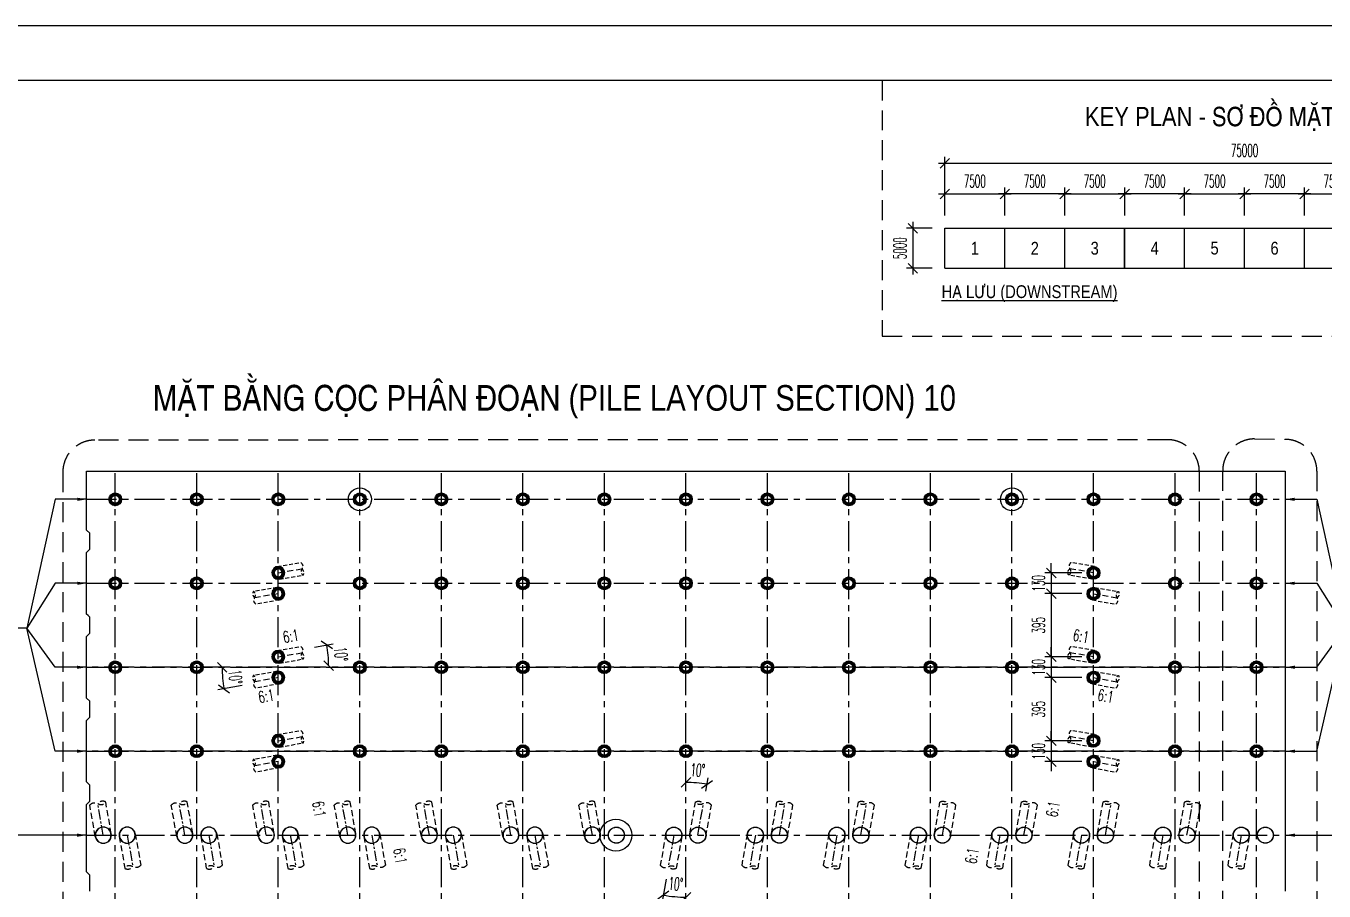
# Model space of a CAD drawing. Extents: x -687 to 941179, y -259 to 135874.
# Drawn here: x 928813 to 936934, y 114637 to 120046 of the extents above; entities that cross this region are included whole.
import ezdxf
from ezdxf.enums import TextEntityAlignment as Align

# ---------------------------------------------------------------- set-up
doc = ezdxf.new("R2010")
doc.units = 0
doc.header["$MEASUREMENT"] = 0
doc.header["$PDMODE"] = 3
doc.linetypes.add('CENTER', pattern=[2, 1.25, -0.25, 0.25, -0.25])
doc.linetypes.add('HIDDEN', pattern=[0.375, 0.25, -0.125])
doc.layers.get('0').update_dxf_attribs({"color": 6, "linetype": 'CONTINUOUS'})
doc.layers.get('DEFPOINTS').update_dxf_attribs({"linetype": 'CONTINUOUS'})
for name, color, linetype in [('Coc', 6, 'CONTINUOUS'), ('Hatch', 8, 'CONTINUOUS'), ('Hidden', 4, 'HIDDEN'), ('Khung', 1, 'CONTINUOUS'), ('Kich thuoc', 2, 'CONTINUOUS'), ('Net vang', 2, 'CONTINUOUS'), ('Text', 4, 'CONTINUOUS'), ('Tim', 8, 'CENTER')]:
    doc.layers.add(name, color=color, linetype=linetype)
doc.styles.add('Hung', font='Vharialn.ttf')
doc.styles.add('Kichthuoc', font='romans.shx', dxfattribs={"width": 0.5})
doc.styles.get("Standard").update_dxf_attribs({"font": 'vnsimpleh.shx', "width": 0.65})
doc.styles.add('Ten', font='Vharialn.ttf')
doc.dimstyles.new('Dim 400', dxfattribs={"dimscale": 400, "dimtxt": 0.2, "dimasz": 0.15, "dimexe": 0.1, "dimexo": 0.2, "dimgap": 0.1, "dimtad": 1, "dimdec": 0, "dimlfac": -1, "dimzin": 0, "dimdsep": 46, "dimtxsty": 'Kichthuoc', "dimblk": 'OBLIQUE', "dimcen": 0.1, "dimdle": 0.1, "dimclrd": 2, "dimclre": 2, "dimclrt": 4, "dimadec": 0, "dimazin": 0, "dimtfac": 1, "dimtdec": 0, "dimtix": 1, "dimtmove": 2, "dimatfit": 3, "dimfxl": 1, "dimtolj": 1, "dimtzin": 0, "dimarcsym": 0})
doc.dimstyles.new('Le 400', dxfattribs={"dimscale": 400, "dimtxt": 0.2, "dimasz": 0.15, "dimexe": 0.1, "dimexo": 0.2, "dimgap": 0.1, "dimtad": 1, "dimdec": 0, "dimzin": 0, "dimdsep": 46, "dimtxsty": 'Kichthuoc', "dimblk": 'ARCHTICK', "dimcen": 0, "dimdle": 0.1, "dimclrd": 4, "dimclre": 4, "dimclrt": 256, "dimadec": 0, "dimazin": 0, "dimtfac": 1, "dimtdec": 0, "dimtix": 1, "dimtmove": 2, "dimatfit": 3, "dimfxl": 1, "dimtolj": 1, "dimtzin": 0, "dimarcsym": 0})

# ---------------------------------------------------------------- blocks, each defined once
blk = doc.blocks.new('Coc ong D800')
at = {"layer": 'Hatch'}
h = blk.add_hatch(dxfattribs=at)
h.set_pattern_fill('ANSI31', color=256, scale=50, style=0)
h.set_pattern_definition([(45, (-821332.725, -122845.077), (-4.419417382, 4.419417382), [])])
h.paths.add_polyline_path([(-40, 0, 1), (40, 0, 1)])
h.paths.add_polyline_path([(25, 0, -1), (-25, 0, -1)], flags=16)
at = {"layer": 'Coc'}
blk.add_circle((0, 0), 40, dxfattribs=at)
at = {"layer": 'Net vang'}
blk.add_circle((0, 0), 25, dxfattribs=at)
blk = doc.blocks.new('_Oblique')
at = {"color": 0, "linetype": 'ByBlock', "lineweight": -2}
blk.add_line((-0.5, -0.5), (0.5, 0.5), dxfattribs=at)
blk = doc.blocks.new('*D563')
at = {"layer": 'DEFPOINTS', "color": 0}
for p in [(934936.7, 118995.3), (934561.7, 118781.1), (934936.7, 118781.1)]:
    blk.add_point(p, dxfattribs=at)
at = {"layer": 'Kich thuoc', "color": 2, "lineweight": -2}
for p, q in [((934521.7, 118995.3), (934976.7, 118995.3)), ((934561.7, 118861.1), (934561.7, 119035.3)), ((934936.7, 118861.1), (934936.7, 119035.3))]:
    blk.add_line(p, q, dxfattribs=at)
at = {"layer": 'Kich thuoc', "color": 2, "lineweight": -2, "xscale": 60, "yscale": 60, "zscale": 60, "rotation": 180}
blk.add_blockref('_Oblique', (934561.7, 118995.3), dxfattribs=at)
at = {"layer": 'Kich thuoc', "color": 2, "lineweight": -2, "xscale": 60, "yscale": 60, "zscale": 60}
blk.add_blockref('_Oblique', (934936.7, 118995.3), dxfattribs=at)
at = {"layer": 'Kich thuoc', "color": 4, "insert": (934749.2, 119075.3), "char_height": 80, "attachment_point": 5, "style": 'Kichthuoc'}
blk.add_mtext('\\A1;7500', dxfattribs=at)
blk = doc.blocks.new('*D564')
at = {"layer": 'DEFPOINTS', "color": 0}
for p in [(938311.7, 119187.4), (934561.7, 118781.1), (938311.7, 118781.1)]:
    blk.add_point(p, dxfattribs=at)
at = {"layer": 'Kich thuoc', "color": 2, "lineweight": -2}
for p, q in [((934561.7, 118861.1), (934561.7, 119227.4)), ((938311.7, 118861.1), (938311.7, 119227.4)), ((934521.7, 119187.4), (938351.7, 119187.4))]:
    blk.add_line(p, q, dxfattribs=at)
at = {"layer": 'Kich thuoc', "color": 2, "lineweight": -2, "xscale": 60, "yscale": 60, "zscale": 60, "rotation": 180}
blk.add_blockref('_Oblique', (934561.7, 119187.4), dxfattribs=at)
at = {"layer": 'Kich thuoc', "color": 2, "lineweight": -2, "xscale": 60, "yscale": 60, "zscale": 60}
blk.add_blockref('_Oblique', (938311.7, 119187.4), dxfattribs=at)
at = {"layer": 'Kich thuoc', "color": 4, "insert": (936436.7, 119267.4), "char_height": 80, "attachment_point": 5, "style": 'Kichthuoc'}
blk.add_mtext('\\A1;75000', dxfattribs=at)
blk = doc.blocks.new('*D565')
at = {"layer": 'DEFPOINTS', "color": 0}
for p in [(934936.7, 118995.3), (934936.7, 118781.1), (935311.7, 118781.1)]:
    blk.add_point(p, dxfattribs=at)
at = {"layer": 'Kich thuoc', "color": 2, "lineweight": -2}
for p, q in [((935351.7, 118995.3), (934896.7, 118995.3)), ((934936.7, 118861.1), (934936.7, 119035.3)), ((935311.7, 118861.1), (935311.7, 119035.3))]:
    blk.add_line(p, q, dxfattribs=at)
at = {"layer": 'Kich thuoc', "color": 2, "lineweight": -2, "xscale": 60, "yscale": 60, "zscale": 60, "rotation": 180}
blk.add_blockref('_Oblique', (934936.7, 118995.3), dxfattribs=at)
at = {"layer": 'Kich thuoc', "color": 2, "lineweight": -2, "xscale": 60, "yscale": 60, "zscale": 60}
blk.add_blockref('_Oblique', (935311.7, 118995.3), dxfattribs=at)
at = {"layer": 'Kich thuoc', "color": 4, "insert": (935124.2, 119075.3), "char_height": 80, "attachment_point": 5, "style": 'Kichthuoc'}
blk.add_mtext('\\A1;7500', dxfattribs=at)
blk = doc.blocks.new('*D566')
at = {"layer": 'DEFPOINTS', "color": 0}
for p in [(935686.7, 118995.3), (935686.7, 118781.1), (936061.7, 118781.1)]:
    blk.add_point(p, dxfattribs=at)
at = {"layer": 'Kich thuoc', "color": 2, "lineweight": -2}
for p, q in [((936101.7, 118995.3), (935646.7, 118995.3)), ((935686.7, 118861.1), (935686.7, 119035.3)), ((936061.7, 118861.1), (936061.7, 119035.3))]:
    blk.add_line(p, q, dxfattribs=at)
at = {"layer": 'Kich thuoc', "color": 2, "lineweight": -2, "xscale": 60, "yscale": 60, "zscale": 60, "rotation": 180}
blk.add_blockref('_Oblique', (935686.7, 118995.3), dxfattribs=at)
at = {"layer": 'Kich thuoc', "color": 2, "lineweight": -2, "xscale": 60, "yscale": 60, "zscale": 60}
blk.add_blockref('_Oblique', (936061.7, 118995.3), dxfattribs=at)
at = {"layer": 'Kich thuoc', "color": 4, "insert": (935874.2, 119075.3), "char_height": 80, "attachment_point": 5, "style": 'Kichthuoc'}
blk.add_mtext('\\A1;7500', dxfattribs=at)
blk = doc.blocks.new('*D567')
at = {"layer": 'DEFPOINTS', "color": 0}
for p in [(935686.7, 118995.3), (935311.7, 118781.1), (935686.7, 118781.1)]:
    blk.add_point(p, dxfattribs=at)
at = {"layer": 'Kich thuoc', "color": 2, "lineweight": -2}
for p, q in [((935271.7, 118995.3), (935726.7, 118995.3)), ((935311.7, 118861.1), (935311.7, 119035.3)), ((935686.7, 118861.1), (935686.7, 119035.3))]:
    blk.add_line(p, q, dxfattribs=at)
at = {"layer": 'Kich thuoc', "color": 2, "lineweight": -2, "xscale": 60, "yscale": 60, "zscale": 60, "rotation": 180}
blk.add_blockref('_Oblique', (935311.7, 118995.3), dxfattribs=at)
at = {"layer": 'Kich thuoc', "color": 2, "lineweight": -2, "xscale": 60, "yscale": 60, "zscale": 60}
blk.add_blockref('_Oblique', (935686.7, 118995.3), dxfattribs=at)
at = {"layer": 'Kich thuoc', "color": 4, "insert": (935499.2, 119075.3), "char_height": 80, "attachment_point": 5, "style": 'Kichthuoc'}
blk.add_mtext('\\A1;7500', dxfattribs=at)
blk = doc.blocks.new('*D569')
at = {"layer": 'DEFPOINTS', "color": 0}
for p in [(937186.7, 118995.3), (936811.7, 118781.1), (937186.7, 118781.1)]:
    blk.add_point(p, dxfattribs=at)
at = {"layer": 'Kich thuoc', "color": 2, "lineweight": -2}
for p, q in [((936771.7, 118995.3), (937226.7, 118995.3)), ((936811.7, 118861.1), (936811.7, 119035.3)), ((937186.7, 118861.1), (937186.7, 119035.3))]:
    blk.add_line(p, q, dxfattribs=at)
at = {"layer": 'Kich thuoc', "color": 2, "lineweight": -2, "xscale": 60, "yscale": 60, "zscale": 60, "rotation": 180}
blk.add_blockref('_Oblique', (936811.7, 118995.3), dxfattribs=at)
at = {"layer": 'Kich thuoc', "color": 2, "lineweight": -2, "xscale": 60, "yscale": 60, "zscale": 60}
blk.add_blockref('_Oblique', (937186.7, 118995.3), dxfattribs=at)
at = {"layer": 'Kich thuoc', "color": 4, "insert": (936999.2, 119075.3), "char_height": 80, "attachment_point": 5, "style": 'Kichthuoc'}
blk.add_mtext('\\A1;7500', dxfattribs=at)
blk = doc.blocks.new('*D570')
at = {"layer": 'DEFPOINTS', "color": 0}
for p in [(936436.7, 118995.3), (936061.7, 118781.1), (936436.7, 118781.1)]:
    blk.add_point(p, dxfattribs=at)
at = {"layer": 'Kich thuoc', "color": 2, "lineweight": -2}
for p, q in [((936021.7, 118995.3), (936476.7, 118995.3)), ((936061.7, 118861.1), (936061.7, 119035.3)), ((936436.7, 118861.1), (936436.7, 119035.3))]:
    blk.add_line(p, q, dxfattribs=at)
at = {"layer": 'Kich thuoc', "color": 2, "lineweight": -2, "xscale": 60, "yscale": 60, "zscale": 60, "rotation": 180}
blk.add_blockref('_Oblique', (936061.7, 118995.3), dxfattribs=at)
at = {"layer": 'Kich thuoc', "color": 2, "lineweight": -2, "xscale": 60, "yscale": 60, "zscale": 60}
blk.add_blockref('_Oblique', (936436.7, 118995.3), dxfattribs=at)
at = {"layer": 'Kich thuoc', "color": 4, "insert": (936249.2, 119075.3), "char_height": 80, "attachment_point": 5, "style": 'Kichthuoc'}
blk.add_mtext('\\A1;7500', dxfattribs=at)
blk = doc.blocks.new('*D571')
at = {"layer": 'DEFPOINTS', "color": 0}
for p in [(936436.7, 118995.3), (936436.7, 118781.1), (936811.7, 118781.1)]:
    blk.add_point(p, dxfattribs=at)
at = {"layer": 'Kich thuoc', "color": 2, "lineweight": -2}
for p, q in [((936851.7, 118995.3), (936396.7, 118995.3)), ((936436.7, 118861.1), (936436.7, 119035.3)), ((936811.7, 118861.1), (936811.7, 119035.3))]:
    blk.add_line(p, q, dxfattribs=at)
at = {"layer": 'Kich thuoc', "color": 2, "lineweight": -2, "xscale": 60, "yscale": 60, "zscale": 60, "rotation": 180}
blk.add_blockref('_Oblique', (936436.7, 118995.3), dxfattribs=at)
at = {"layer": 'Kich thuoc', "color": 2, "lineweight": -2, "xscale": 60, "yscale": 60, "zscale": 60}
blk.add_blockref('_Oblique', (936811.7, 118995.3), dxfattribs=at)
at = {"layer": 'Kich thuoc', "color": 4, "insert": (936624.2, 119075.3), "char_height": 80, "attachment_point": 5, "style": 'Kichthuoc'}
blk.add_mtext('\\A1;7500', dxfattribs=at)
blk = doc.blocks.new('*D574')
at = {"layer": 'DEFPOINTS', "color": 0}
for p in [(934561.7, 118781.1), (934361.2, 118531.1), (934561.7, 118531.1)]:
    blk.add_point(p, dxfattribs=at)
at = {"layer": 'Kich thuoc', "color": 2, "lineweight": -2}
for p, q in [((934361.2, 118821.1), (934361.2, 118491.1)), ((934481.7, 118781.1), (934321.2, 118781.1)), ((934481.7, 118531.1), (934321.2, 118531.1))]:
    blk.add_line(p, q, dxfattribs=at)
at = {"layer": 'Kich thuoc', "color": 2, "lineweight": -2, "xscale": 60, "yscale": 60, "zscale": 60}
for p, rotation in [((934361.2, 118781.1), 90), ((934361.2, 118531.1), 270)]:
    blk.add_blockref('_Oblique', p, dxfattribs=dict(at, rotation=rotation))
at = {"layer": 'Kich thuoc', "color": 4, "insert": (934281.2, 118656.1), "char_height": 80, "attachment_point": 5, "rotation": 90, "style": 'Kichthuoc'}
blk.add_mtext('\\A1;5000', dxfattribs=at)
blk = doc.blocks.new('_ArchTick')
at = {"color": 0, "linetype": 'ByBlock', "const_width": 0.15}
blk.add_lwpolyline([(-0.5, -0.5), (0.5, 0.5)], dxfattribs=at)
blk = doc.blocks.new('Coc thep D1000 xien')
at = {"layer": 'Coc', "color": 181, "linetype": 'HIDDEN', "ltscale": 150}
for p, q in [((-50, 8.8), (-84.8, -188.1)), ((50, -8.8), (15.3, -205.8))]:
    blk.add_line(p, q, dxfattribs=at)
at = {"layer": 'Coc'}
blk.add_circle((0, 0), 50.8, dxfattribs=at)
at = {"layer": 'Coc', "color": 7}
blk.add_circle((0, 0), 49.2, dxfattribs=at)
at = {"layer": 'Coc', "color": 181, "linetype": 'HIDDEN', "ltscale": 150}
blk.add_open_spline([(-84.8, -188.1), (-77.3, -194.7), (-62.4, -207.7), (-33.2, -197.3), (-10.4, -185.6), (29.2, -208.2), (-15.5, -216), (-27.9, -203.4), (-34.2, -197)], degree=3, knots=[0, 0, 0, 0, 27.628937, 55.257873, 82.88681, 109.579338, 136.271866, 163.900803, 163.900803, 163.900803, 163.900803], dxfattribs=at)
at = {"layer": 'Tim', "ltscale": 50}
blk.add_line((0, 0), (-34.7, -197), dxfattribs=at)
blk = doc.blocks.new('*D640')
at = {"layer": 'DEFPOINTS', "color": 0}
for p in [(932942.6, 117261.1), (932867.1, 114986.1), (932832.3, 114789.2), (932847.9, 114604), (932942.6, 112261.1)]:
    blk.add_point(p, dxfattribs=at)
at = {"layer": 'Text', "color": 2, "lineweight": -2}
blk.add_line((932818.4, 114710.4), (932794, 114571.5), dxfattribs=at)
blk.add_arc((932942.6, 115414.3), 815.8, 260, 270, dxfattribs=at)
at = {"layer": 'Text', "color": 2, "lineweight": -2, "xscale": 60, "yscale": 60, "zscale": 60}
for p, rotation in [((932800.9, 114610.9), 169.9999999999975), ((932942.6, 114598.5), 1.6787e-12)]:
    blk.add_blockref('_Oblique', p, dxfattribs=dict(at, rotation=rotation))
at = {"layer": 'Text', "color": 4, "insert": (932878.4, 114681.3), "char_height": 80, "attachment_point": 5, "rotation": 355, "style": 'Kichthuoc'}
blk.add_mtext('\\A1;10°', dxfattribs=at)
blk = doc.blocks.new('*D641')
at = {"layer": 'DEFPOINTS', "color": 0}
for p in [(932942.6, 117261.1), (933030.2, 115310.8), (933052.3, 115183.1), (933017.6, 114986.1), (932942.6, 112261.1)]:
    blk.add_point(p, dxfattribs=at)
at = {"layer": 'Text', "color": 2, "lineweight": -2}
blk.add_line((933066.2, 115261.9), (933080.6, 115343.8), dxfattribs=at)
blk.add_arc((932942.6, 114560.8), 755.1, 80, 90, dxfattribs=at)
at = {"layer": 'Text', "color": 2, "lineweight": -2, "xscale": 60, "yscale": 60, "zscale": 60}
for p, rotation in [((932942.6, 115315.9), 179.9999999999999), ((933073.7, 115304.4), 349.9999999999899)]:
    blk.add_blockref('_Oblique', p, dxfattribs=dict(at, rotation=rotation))
at = {"layer": 'Text', "color": 4, "insert": (933015.3, 115392.7), "char_height": 80, "attachment_point": 5, "rotation": 355, "style": 'Kichthuoc'}
blk.add_mtext('\\A1;10°', dxfattribs=at)
blk = doc.blocks.new('*D642')
at = {"layer": 'DEFPOINTS', "color": 0}
for p in [(933452.6, 117261.1), (933544.6, 112948.4), (933562.3, 112783.1), (933527.6, 112586.1), (933452.6, 112261.1)]:
    blk.add_point(p, dxfattribs=at)
at = {"layer": 'Text', "color": 2, "lineweight": -2}
blk.add_line((933576.2, 112861.9), (933597.2, 112981.1), dxfattribs=at)
blk.add_arc((933452.6, 112160.8), 792.9, 80, 90, dxfattribs=at)
at = {"layer": 'Text', "color": 2, "lineweight": -2, "xscale": 60, "yscale": 60, "zscale": 60}
for p, rotation in [((933452.6, 112953.7), 180.0000000000013), ((933590.3, 112941.7), 349.9999999999982)]:
    blk.add_blockref('_Oblique', p, dxfattribs=dict(at, rotation=rotation))
at = {"layer": 'Text', "color": 4, "insert": (933528.6, 113030.4), "char_height": 80, "attachment_point": 5, "rotation": 355, "style": 'Kichthuoc'}
blk.add_mtext('\\A1;10°', dxfattribs=at)
blk = doc.blocks.new('*D643')
at = {"layer": 'DEFPOINTS', "color": 0}
for p in [(933452.6, 117261.1), (933377.1, 112586.1), (933325.3, 112392.9), (933452.6, 112261.1), (933317.8, 112103.6)]:
    blk.add_point(p, dxfattribs=at)
at = {"layer": 'Text', "color": 2, "lineweight": -2}
for p, q in [((933304.6, 112315.7), (933241.3, 112079.7)), ((933452.6, 112181.1), (933452.6, 112051.8))]:
    blk.add_line(p, q, dxfattribs=at)
blk.add_arc((933452.6, 112867.9), 776, 255, 270, dxfattribs=at)
at = {"layer": 'Text', "color": 2, "lineweight": -2, "xscale": 60, "yscale": 60, "zscale": 60}
for p, rotation in [((933251.7, 112118.3), 165.0000000001166), ((933452.6, 112091.8), 359.9999999999998)]:
    blk.add_blockref('_Oblique', p, dxfattribs=dict(at, rotation=rotation))
at = {"layer": 'Text', "color": 4, "insert": (933361.7, 112177.8), "char_height": 80, "attachment_point": 5, "rotation": 352.5, "style": 'Kichthuoc'}
blk.add_mtext('\\A1;15°', dxfattribs=at)
blk = doc.blocks.new('*D756')
at = {"layer": 'DEFPOINTS', "color": 0}
for p in [(924093.6, 116036.1), (930041.9, 115991), (931591.6, 116036.1), (930243.8, 115935.1), (930391.6, 115961.1)]:
    blk.add_point(p, dxfattribs=at)
at = {"layer": 'Kich thuoc', "color": 2, "lineweight": -2}
blk.add_line((930165.1, 115921.2), (930012.9, 115894.4), dxfattribs=at)
blk.add_arc((930816.9, 116036.1), 776.4, 180, 190, dxfattribs=at)
at = {"layer": 'Kich thuoc', "color": 2, "lineweight": -2, "xscale": 60, "yscale": 60, "zscale": 60}
for p, rotation in [((930040.5, 116036.1), 89.99999999999999), ((930052.3, 115901.3), 279.9999999989621)]:
    blk.add_blockref('_Oblique', p, dxfattribs=dict(at, rotation=rotation))
at = {"layer": 'Kich thuoc', "color": 4, "insert": (930123.2, 115975.4), "char_height": 80, "attachment_point": 5, "rotation": 275, "style": 'Kichthuoc'}
blk.add_mtext('\\A1;10°', dxfattribs=at)
blk = doc.blocks.new('*D757')
at = {"layer": 'DEFPOINTS', "color": 0}
for p in [(930539.3, 116147.2), (930391.6, 116121.1), (930705.3, 116089.2), (924093.6, 116046.1), (931591.6, 116046.1)]:
    blk.add_point(p, dxfattribs=at)
at = {"layer": 'Kich thuoc', "color": 2, "lineweight": -2}
blk.add_line((930618.1, 116161.1), (930734.7, 116181.6), dxfattribs=at)
blk.add_arc((929966.2, 116046.1), 740.4, 0, 10, dxfattribs=at)
at = {"layer": 'Kich thuoc', "color": 2, "lineweight": -2, "xscale": 60, "yscale": 60, "zscale": 60}
for p, rotation in [((930695.3, 116174.7), 99.99999999896254), ((930706.6, 116046.1), 270.0000000000001)]:
    blk.add_blockref('_Oblique', p, dxfattribs=dict(at, rotation=rotation))
at = {"layer": 'Kich thuoc', "color": 4, "insert": (930783.5, 116117.6), "char_height": 80, "attachment_point": 5, "rotation": 275, "style": 'Kichthuoc'}
blk.add_mtext('\\A1;10°', dxfattribs=at)
blk = doc.blocks.new('*D758')
at = {"layer": 'DEFPOINTS', "color": 0}
for p in [(935497.8, 116626.1), (935227.7, 116496.4), (935499.5, 116496.4)]:
    blk.add_point(p, dxfattribs=at)
at = {"layer": 'Kich thuoc', "color": 2, "lineweight": -2}
for p, q in [((935417.8, 116626.1), (935187.7, 116626.1)), ((935227.7, 116626.1), (935227.7, 116686.1)), ((935227.7, 116626.1), (935227.7, 116496.4)), ((935419.5, 116496.4), (935187.7, 116496.4)), ((935227.7, 116496.4), (935227.7, 116436.4))]:
    blk.add_line(p, q, dxfattribs=at)
at = {"layer": 'Kich thuoc', "color": 2, "lineweight": -2, "xscale": 60, "yscale": 60, "zscale": 60}
for p, rotation in [((935227.7, 116626.1), 270), ((935227.7, 116496.4), 90)]:
    blk.add_blockref('_Oblique', p, dxfattribs=dict(at, rotation=rotation))
at = {"layer": 'Kich thuoc', "color": 4, "insert": (935147.7, 116561.3), "char_height": 80, "attachment_point": 5, "rotation": 90, "style": 'Kichthuoc'}
blk.add_mtext('\\A1;130', dxfattribs=at)
blk = doc.blocks.new('*D759')
at = {"layer": 'DEFPOINTS', "color": 0}
for p in [(935499.5, 116496.4), (935227.7, 116101.1), (935497.8, 116101.1)]:
    blk.add_point(p, dxfattribs=at)
at = {"layer": 'Kich thuoc', "color": 2, "lineweight": -2}
for p, q in [((935419.5, 116496.4), (935187.7, 116496.4)), ((935227.7, 116536.4), (935227.7, 116061.1)), ((935417.8, 116101.1), (935187.7, 116101.1))]:
    blk.add_line(p, q, dxfattribs=at)
at = {"layer": 'Kich thuoc', "color": 2, "lineweight": -2, "xscale": 60, "yscale": 60, "zscale": 60}
for p, rotation in [((935227.7, 116496.4), 90), ((935227.7, 116101.1), 270)]:
    blk.add_blockref('_Oblique', p, dxfattribs=dict(at, rotation=rotation))
at = {"layer": 'Kich thuoc', "color": 4, "insert": (935147.7, 116298.8), "char_height": 80, "attachment_point": 5, "rotation": 90, "style": 'Kichthuoc'}
blk.add_mtext('\\A1;395', dxfattribs=at)
blk = doc.blocks.new('*D760')
at = {"layer": 'DEFPOINTS', "color": 0}
for p in [(935497.8, 116101.1), (935227.7, 115971.1), (935497.8, 115971.1)]:
    blk.add_point(p, dxfattribs=at)
at = {"layer": 'Kich thuoc', "color": 2, "lineweight": -2}
for p, q in [((935227.7, 116101.1), (935227.7, 116161.1)), ((935417.8, 116101.1), (935187.7, 116101.1)), ((935227.7, 116101.1), (935227.7, 115971.1)), ((935417.8, 115971.1), (935187.7, 115971.1)), ((935227.7, 115971.1), (935227.7, 115911.1))]:
    blk.add_line(p, q, dxfattribs=at)
at = {"layer": 'Kich thuoc', "color": 2, "lineweight": -2, "xscale": 60, "yscale": 60, "zscale": 60}
for p, rotation in [((935227.7, 116101.1), 270), ((935227.7, 115971.1), 90)]:
    blk.add_blockref('_Oblique', p, dxfattribs=dict(at, rotation=rotation))
at = {"layer": 'Kich thuoc', "color": 4, "insert": (935147.7, 116036.1), "char_height": 80, "attachment_point": 5, "rotation": 90, "style": 'Kichthuoc'}
blk.add_mtext('\\A1;130', dxfattribs=at)
blk = doc.blocks.new('*D761')
at = {"layer": 'DEFPOINTS', "color": 0}
for p in [(935497.8, 115971.1), (935227.7, 115576.1), (935497.8, 115576.1)]:
    blk.add_point(p, dxfattribs=at)
at = {"layer": 'Kich thuoc', "color": 2, "lineweight": -2}
for p, q in [((935417.8, 115971.1), (935187.7, 115971.1)), ((935227.7, 116011.1), (935227.7, 115536.1)), ((935417.8, 115576.1), (935187.7, 115576.1))]:
    blk.add_line(p, q, dxfattribs=at)
at = {"layer": 'Kich thuoc', "color": 2, "lineweight": -2, "xscale": 60, "yscale": 60, "zscale": 60}
for p, rotation in [((935227.7, 115971.1), 90), ((935227.7, 115576.1), 270)]:
    blk.add_blockref('_Oblique', p, dxfattribs=dict(at, rotation=rotation))
at = {"layer": 'Kich thuoc', "color": 4, "insert": (935147.7, 115773.6), "char_height": 80, "attachment_point": 5, "rotation": 90, "style": 'Kichthuoc'}
blk.add_mtext('\\A1;395', dxfattribs=at)
blk = doc.blocks.new('*D762')
at = {"layer": 'DEFPOINTS', "color": 0}
for p in [(935497.8, 115576.1), (935227.7, 115446.1), (935497.8, 115446.1)]:
    blk.add_point(p, dxfattribs=at)
at = {"layer": 'Kich thuoc', "color": 2, "lineweight": -2}
for p, q in [((935417.8, 115576.1), (935187.7, 115576.1)), ((935227.7, 115576.1), (935227.7, 115636.1)), ((935227.7, 115576.1), (935227.7, 115446.1)), ((935417.8, 115446.1), (935187.7, 115446.1)), ((935227.7, 115446.1), (935227.7, 115386.1))]:
    blk.add_line(p, q, dxfattribs=at)
at = {"layer": 'Kich thuoc', "color": 2, "lineweight": -2, "xscale": 60, "yscale": 60, "zscale": 60}
for p, rotation in [((935227.7, 115576.1), 270), ((935227.7, 115446.1), 90)]:
    blk.add_blockref('_Oblique', p, dxfattribs=dict(at, rotation=rotation))
at = {"layer": 'Kich thuoc', "color": 4, "insert": (935147.7, 115511.1), "char_height": 80, "attachment_point": 5, "rotation": 90, "style": 'Kichthuoc'}
blk.add_mtext('\\A1;130', dxfattribs=at)
blk = doc.blocks.new('Coc ong D800 xien')
at = {"layer": 'Coc', "color": 181, "linetype": 'HIDDEN', "ltscale": 100}
for p, q in [((-40, 0), (-40, -150)), ((40, 0), (40, -150))]:
    blk.add_line(p, q, dxfattribs=at)
blk.add_open_spline([(-40, -150), (-33.3, -154), (-20, -162.1), (1.2, -150), (17.3, -137.9), (51.1, -150), (17.5, -162.1), (6.2, -154.1), (0.4, -150)], degree=3, knots=[0, 0, 0, 0, 21.755068, 43.510137, 65.265205, 86.282944, 107.300682, 129.055751, 129.055751, 129.055751, 129.055751], dxfattribs=at)
at = {"layer": 'Tim', "linetype": 'HIDDEN', "ltscale": 150}
blk.add_line((0, 0), (0, -150), dxfattribs=at)
at = {"layer": 'Coc'}
blk.add_blockref('Coc ong D800', (0, 0), dxfattribs=at)

msp = doc.modelspace()

# ---------------------------------------------------------------- linework, layer by layer
for p, q in [((935686.6, 118531.1), (935686.6, 118781.1)), ((935686.7, 118531.1), (935686.7, 118781.1)), ((935686.7, 118531.1), (935686.7, 118781.1)), ((936061.6, 118531.1), (936061.6, 118781.1)), ((936061.7, 118531.1), (936061.7, 118781.1)), ((936061.7, 118531.1), (936061.7, 118781.1)), ((936436.6, 118531.1), (936436.6, 118781.1)), ((936436.6, 118531.1), (936436.6, 118781.1)), ((936436.7, 118531.1), (936436.7, 118781.1))]:
    msp.add_line(p, q)
at = {"layer": 'Coc'}
for centre in [(932506.6, 114986.1), (936566.6, 114986.1), (936566.6, 114986.1)]:
    msp.add_circle(centre, 50.8, dxfattribs=at)
at = {"layer": 'Coc', "color": 7}
msp.add_circle((932506.6, 114986.1), 49.2, dxfattribs=at)
at = {"layer": 'DEFPOINTS'}
msp.add_lwpolyline([(924379.2, 108165.8), (941179.2, 108165.8), (941179.2, 120045.8), (924379.2, 120045.8)], close=True, dxfattribs=at)
at = {"layer": 'Hidden', "linetype": 'HIDDEN', "ltscale": 500}
msp.add_lwpolyline([(938619.2, 119705.8), (934169.2, 119705.8), (934169.2, 118105.8), (938619.2, 118105.8)], close=True, dxfattribs=at)
for points in [[(929243.6, 112056.4), (935953.9, 112058.9, 0.414214), (936153.9, 112258.9), (936153.9, 117258.9, 0.414214), (935953.9, 117458.9), (929243.6, 117456.4, 0.414214), (929043.6, 117256.4), (929043.6, 112256.4, 0.414214)], [(936689.5, 112061.1), (936499.8, 112063.7, -0.414214), (936299.8, 112263.7), (936299.8, 117263.7, -0.414214), (936499.8, 117463.7), (936689.5, 117461.1, -0.414214), (936889.5, 117261.1), (936889.5, 112261.1, -0.414214)]]:
    msp.add_lwpolyline(points, format="xyb", close=True, dxfattribs=at)
at = {"layer": 'Khung'}
for p, q in [((934561.7, 118531.1), (934561.7, 118781.1)), ((934561.7, 118781.1), (938311.7, 118781.1)), ((934936.6, 118531.1), (934936.6, 118781.1)), ((934936.6, 118531.1), (934936.6, 118781.1)), ((934936.7, 118531.1), (934936.7, 118781.1)), ((934936.7, 118531.1), (934936.7, 118781.1)), ((935311.6, 118531.1), (935311.6, 118781.1)), ((935311.6, 118531.1), (935311.6, 118781.1)), ((935311.7, 118531.1), (935311.7, 118781.1)), ((935311.7, 118531.1), (935311.7, 118781.1)), ((935686.6, 118531.1), (935686.6, 118781.1)), ((936061.6, 118531.1), (936061.6, 118781.1)), ((936436.7, 118531.1), (936436.7, 118781.1)), ((936811.6, 118531.1), (936811.6, 118781.1)), ((936811.6, 118531.1), (936811.6, 118781.1)), ((936811.7, 118531.1), (936811.7, 118781.1)), ((936811.7, 118531.1), (936811.7, 118781.1)), ((934561.7, 118531.1), (938311.7, 118531.1))]:
    msp.add_line(p, q, dxfattribs=at)
at = {"layer": 'Khung', "color": 170}
msp.add_lwpolyline([(925619.2, 108505.8), (940819.2, 108505.8), (940819.2, 119705.8), (925619.2, 119705.8)], close=True, dxfattribs=at)
at = {"layer": 'Khung'}
msp.add_lwpolyline([(929212.6, 114636.1), (929212.6, 114736.1), (929192.6, 114756.1), (929192.6, 115178.6), (929202.6, 115188.6), (929212.6, 115198.6), (929212.6, 115298.6), (929202.6, 115308.6), (929192.6, 115318.6), (929192.6, 115703.6), (929212.6, 115723.6), (929212.6, 115823.6), (929192.6, 115843.6), (929192.6, 116228.6), (929202.6, 116238.6), (929212.6, 116248.6), (929212.6, 116348.6), (929202.6, 116358.6), (929192.6, 116368.6), (929192.6, 116753.6), (929212.6, 116773.6), (929212.6, 116873.6), (929192.6, 116893.6), (929192.6, 117261.1), (929192.6, 117261.1), (936691.6, 117261.1), (936691.6, 116893.6), (936691.6, 116873.6), (936691.6, 116773.6), (936691.6, 116753.6), (936691.6, 116356.1), (936691.6, 116346.1), (936691.6, 116336.1), (936691.6, 116236.1), (936691.6, 116226.1), (936691.6, 116216.1), (936691.6, 115843.6), (936691.6, 115823.6), (936691.6, 115723.6), (936691.6, 115703.6), (936691.6, 115318.6), (936691.6, 115308.6), (936691.6, 115298.6), (936691.6, 115198.6), (936691.6, 115188.6), (936691.6, 115178.6), (936691.6, 114756.1), (936691.6, 114736.1), (936691.6, 114636.1)], dxfattribs=at)
at = {"layer": 'Kich thuoc'}
msp.add_line((928817.7, 116279.6), (927653.2, 116279.6), dxfattribs=at)
at = {"layer": 'Net vang'}
for p, q in [((928996, 115511.1), (928817.7, 116279.6)), ((936888.1, 115511.1), (937066.4, 116279.6))]:
    msp.add_line(p, q, dxfattribs=at)
for centre, radius in [((930902.1, 117086.1), 71.9), ((934982.1, 117086.1), 71.9), ((932503.7, 114986.1), 99.8), ((936566.6, 114986.1), 49.2)]:
    msp.add_circle(centre, radius, dxfattribs=at)
at = {"layer": 'Tim', "ltscale": 150}
for p, q in [((929371.6, 112261.1), (929371.6, 117261.1)), ((929881.6, 112261.1), (929881.6, 117261.1)), ((930391.6, 112261.1), (930391.6, 117261.1)), ((930901.6, 112261.1), (930901.6, 117261.1)), ((931411.6, 112261.1), (931411.6, 117261.1)), ((931921.6, 112261.1), (931921.6, 117261.1)), ((932431.6, 112261.1), (932431.6, 117261.1)), ((932941.6, 112261.1), (932941.6, 117261.1)), ((933451.6, 112261.1), (933451.6, 117261.1)), ((933961.6, 112261.1), (933961.6, 117261.1)), ((934471.6, 112261.1), (934471.6, 117261.1)), ((934981.6, 112261.1), (934981.6, 117261.1)), ((935491.6, 112261.1), (935491.6, 117261.1)), ((936001.6, 112261.1), (936001.6, 117261.1)), ((936511.6, 112261.1), (936511.6, 117261.1)), ((929191.6, 117086.1), (936690.6, 117086.1)), ((929191.6, 116561.1), (936690.6, 116561.1)), ((936690.6, 116036.1), (929191.6, 116036.1)), ((929191.6, 116036.1), (936690.6, 116036.1)), ((936690.6, 115511.1), (929191.6, 115511.1)), ((929191.6, 115511.1), (936690.6, 115511.1)), ((929191.6, 114986.1), (936690.6, 114986.1)), ((929191.6, 114986.1), (936691.6, 114986.1)), ((929191.6, 114986.1), (936690.6, 114986.1)), ((929191.6, 114986.1), (936691.6, 114986.1))]:
    msp.add_line(p, q, dxfattribs=at)

# ---------------------------------------------------------------- block references
at = {"layer": 'Coc'}
for name, p in [('Coc ong D800', (929371.6, 117086.1)), ('Coc ong D800', (929881.6, 117086.1)), ('Coc ong D800', (930391.6, 117086.1)), ('Coc ong D800', (930901.6, 117086.1)), ('Coc ong D800', (931411.6, 117086.1)), ('Coc ong D800', (931921.6, 117086.1)), ('Coc ong D800', (932431.6, 117086.1)), ('Coc ong D800', (932941.6, 117086.1)), ('Coc ong D800', (933451.6, 117086.1)), ('Coc ong D800', (933961.6, 117086.1)), ('Coc ong D800', (934471.6, 117086.1)), ('Coc ong D800', (934981.6, 117086.1)), ('Coc ong D800', (935491.6, 117086.1)), ('Coc ong D800', (936001.6, 117086.1)), ('Coc ong D800', (936511.6, 117086.1)), ('Coc ong D800', (929371.6, 116561.1)), ('Coc ong D800', (929881.6, 116561.1)), ('Coc ong D800', (930901.6, 116561.1)), ('Coc ong D800', (931411.6, 116561.1)), ('Coc ong D800', (931921.6, 116561.1)), ('Coc ong D800', (932431.6, 116561.1)), ('Coc ong D800', (932941.6, 116561.1)), ('Coc ong D800', (933451.6, 116561.1)), ('Coc ong D800', (933961.6, 116561.1)), ('Coc ong D800', (934471.6, 116561.1)), ('Coc ong D800', (934981.6, 116561.1)), ('Coc ong D800', (936001.6, 116561.1)), ('Coc ong D800', (936511.6, 116561.1)), ('Coc ong D800', (929371.6, 116036.1)), ('Coc ong D800', (929881.6, 116036.1)), ('Coc ong D800', (930901.6, 116036.1)), ('Coc ong D800', (931411.6, 116036.1)), ('Coc ong D800', (931921.6, 116036.1)), ('Coc ong D800', (932431.6, 116036.1)), ('Coc ong D800', (932941.6, 116036.1)), ('Coc ong D800', (933451.6, 116036.1)), ('Coc ong D800', (933961.6, 116036.1)), ('Coc ong D800', (934471.6, 116036.1)), ('Coc ong D800', (934981.6, 116036.1)), ('Coc ong D800', (936001.6, 116036.1)), ('Coc ong D800', (936511.6, 116036.1)), ('Coc ong D800', (929371.6, 115511.1)), ('Coc ong D800', (929881.6, 115511.1)), ('Coc ong D800', (930901.6, 115511.1)), ('Coc ong D800', (931411.6, 115511.1)), ('Coc ong D800', (931921.6, 115511.1)), ('Coc ong D800', (932431.6, 115511.1)), ('Coc ong D800', (932941.6, 115511.1)), ('Coc ong D800', (933451.6, 115511.1)), ('Coc ong D800', (933961.6, 115511.1)), ('Coc ong D800', (934471.6, 115511.1)), ('Coc ong D800', (934981.6, 115511.1)), ('Coc ong D800', (936001.6, 115511.1)), ('Coc ong D800', (936511.6, 115511.1)), ('Coc thep D1000 xien', (932866.1, 114986.1)), ('Coc thep D1000 xien', (933376.1, 114986.1)), ('Coc thep D1000 xien', (933886.1, 114986.1)), ('Coc thep D1000 xien', (934396.1, 114986.1)), ('Coc thep D1000 xien', (934906.1, 114986.1)), ('Coc thep D1000 xien', (935416.1, 114986.1)), ('Coc thep D1000 xien', (935926.1, 114986.1)), ('Coc thep D1000 xien', (936416.1, 114986.1))]:
    msp.add_blockref(name, p, dxfattribs=at)
at = {"layer": 'Coc', "xscale": -1}
for name, p, rotation in [('Coc ong D800 xien', (930391.6, 116626.1), 99.99999999878813), ('Coc ong D800 xien', (930391.6, 116496.1), 279.9999999987881), ('Coc ong D800 xien', (930391.6, 116101.1), 99.99999999878813), ('Coc ong D800 xien', (930391.6, 115971.1), 279.9999999987881), ('Coc ong D800 xien', (930391.6, 115576.1), 99.99999999878813), ('Coc ong D800 xien', (930391.6, 115446.1), 279.9999999987881), ('Coc thep D1000 xien', (929296.6, 114986.1), 180), ('Coc thep D1000 xien', (929806.6, 114986.1), 180), ('Coc thep D1000 xien', (930316.6, 114986.1), 180), ('Coc thep D1000 xien', (930826.6, 114986.1), 180), ('Coc thep D1000 xien', (931336.6, 114986.1), 180), ('Coc thep D1000 xien', (931846.6, 114986.1), 180), ('Coc thep D1000 xien', (932356.6, 114986.1), 180)]:
    msp.add_blockref(name, p, dxfattribs=dict(at, rotation=rotation))
at = {"layer": 'Coc'}
for name, p, rotation in [('Coc ong D800 xien', (935491.6, 116626.1), 260.0000000012119), ('Coc ong D800 xien', (935491.6, 116496.1), 80.00000000121186), ('Coc ong D800 xien', (935491.6, 116101.1), 260.0000000012119), ('Coc ong D800 xien', (935491.6, 115971.1), 80.00000000121186), ('Coc ong D800 xien', (935491.6, 115576.1), 260.0000000012119), ('Coc ong D800 xien', (935491.6, 115446.1), 80.00000000121186), ('Coc thep D1000 xien', (933016.6, 114986.1), 180), ('Coc thep D1000 xien', (933526.6, 114986.1), 180), ('Coc thep D1000 xien', (934036.6, 114986.1), 180), ('Coc thep D1000 xien', (934546.6, 114986.1), 180), ('Coc thep D1000 xien', (935056.6, 114986.1), 180), ('Coc thep D1000 xien', (935566.6, 114986.1), 180), ('Coc thep D1000 xien', (936076.6, 114986.1), 180)]:
    msp.add_blockref(name, p, dxfattribs=dict(at, rotation=rotation))
at = {"layer": 'Coc', "xscale": -1}
for p in [(929446.6, 114986.1), (929956.6, 114986.1), (930466.6, 114986.1), (930976.6, 114986.1), (931486.6, 114986.1), (931996.6, 114986.1)]:
    msp.add_blockref('Coc thep D1000 xien', p, dxfattribs=at)

# ---------------------------------------------------------------- texts
at = {"layer": 'Text'}
for s, height, style, p in [('key plan - s¬ ®å mÆt b»ng', 120, 'Ten', (936433.2, 119419.5)), ('%%Uh¹ l\xadu (downstream)', 80, 'Ten', (935091.7, 118344.5)), ('MÆt b»ng cäc ph©n ®o¹n (Pile layout section) 10', 160, 'Hung', (932119.2, 117640.3))]:
    msp.add_text(s, height=height, dxfattribs=dict(at, style=style)).set_placement(p, align=Align.CENTER)
at = {"layer": 'Text', "style": 'Ten'}
for s, p in [('1', (934749.2, 118656.1)), ('2', (935124.2, 118656.1)), ('3', (935499.2, 118656.1)), ('4', (935874.2, 118656.1)), ('5', (936249.2, 118656.1)), ('6', (936624.2, 118656.1))]:
    msp.add_text(s, height=80, dxfattribs=at).set_placement(p, align=Align.MIDDLE)
at = {"layer": 'Text', "width": 0.65}
for rotation, p in [(10, (930476.6, 116195.1)), (350, (935407.6, 116195.1)), (10, (930322.5, 115820.5)), (350, (935561.7, 115820.5)), (280, (930611.6, 115143)), (80, (935273.6, 115143)), (280, (931119.1, 114850.6)), (80, (934766, 114850.6))]:
    msp.add_text('6:1', height=72, rotation=rotation, dxfattribs=at).set_placement(p, align=Align.CENTER)

# ---------------------------------------------------------------- dimensions: what is measured, and where the dimension line sits
at = {"layer": 'Kich thuoc'}
for base, p1, p2, text, picture, middle in [((938311.7, 119187.4), (934561.7, 118781.1), (938311.7, 118781.1), '75000', '*D564', (936436.7, 119267.4)), ((934936.7, 118995.3), (934561.7, 118781.1), (934936.7, 118781.1), '7500', '*D563', (934749.2, 119075.3)), ((935686.7, 118995.3), (935311.7, 118781.1), (935686.7, 118781.1), '7500', '*D567', (935499.2, 119075.3)), ((936436.7, 118995.3), (936061.7, 118781.1), (936436.7, 118781.1), '7500', '*D570', (936249.2, 119075.3)), ((937186.7, 118995.3), (936811.7, 118781.1), (937186.7, 118781.1), '7500', '*D569', (936999.2, 119075.3))]:
    dim = msp.add_linear_dim(base=base, p1=p1, p2=p2, text=text, dimstyle='Dim 400', dxfattribs=at)
    dim.commit()
    dim.dimension.update_dxf_attribs({"geometry": picture, "text_midpoint": middle})
for base, p1, p2, angle, text, picture, middle in [((934936.7, 118995.3), (935311.7, 118781.1), (934936.7, 118781.1), 180, '7500', '*D565', (935124.2, 119075.3)), ((935686.7, 118995.3), (936061.7, 118781.1), (935686.7, 118781.1), 180, '7500', '*D566', (935874.2, 119075.3)), ((936436.7, 118995.3), (936811.7, 118781.1), (936436.7, 118781.1), 180, '7500', '*D571', (936624.2, 119075.3)), ((934361.2, 118531.1), (934561.7, 118781.1), (934561.7, 118531.1), 90, '5000', '*D574', (934281.2, 118656.1))]:
    dim = msp.add_linear_dim(base=base, p1=p1, p2=p2, angle=angle, text=text, dimstyle='Dim 400', dxfattribs=at)
    dim.commit()
    dim.dimension.update_dxf_attribs({"geometry": picture, "text_midpoint": middle})
for base, p1, p2, picture, middle in [((935227.7, 116496.4), (935497.8, 116626.1), (935499.5, 116496.4), '*D758', (935147.7, 116561.3)), ((935227.7, 116101.1), (935499.5, 116496.4), (935497.8, 116101.1), '*D759', (935147.7, 116298.8)), ((935227.7, 115971.1), (935497.8, 116101.1), (935497.8, 115971.1), '*D760', (935147.7, 116036.1)), ((935227.7, 115576.1), (935497.8, 115971.1), (935497.8, 115576.1), '*D761', (935147.7, 115773.6)), ((935227.7, 115446.1), (935497.8, 115576.1), (935497.8, 115446.1), '*D762', (935147.7, 115511.1))]:
    dim = msp.add_linear_dim(base=base, p1=p1, p2=p2, angle=90, dimstyle='Dim 400', dxfattribs=at)
    dim.commit()
    dim.dimension.update_dxf_attribs({"geometry": picture, "text_midpoint": middle})
for base, line1, line2, picture, middle in [((930705.3, 116089.2), ((931591.6, 116046.1), (924093.6, 116046.1)), ((930391.6, 116121.1), (930539.3, 116147.2)), '*D757', (930783.5, 116117.6)), ((930041.9, 115991), ((930391.6, 115961.1), (930243.8, 115935.1)), ((931591.6, 116036.1), (924093.6, 116036.1)), '*D756', (930123.2, 115975.4))]:
    dim = msp.add_angular_dim_2l(base=base, line1=line1, line2=line2, dimstyle='Dim 400', dxfattribs=at)
    dim.commit()
    dim.dimension.update_dxf_attribs({"geometry": picture, "text_midpoint": middle})
at = {"layer": 'Text'}
for base, line1, line2, picture, middle in [((932847.9, 114604), ((932942.6, 112261.1), (932942.6, 117261.1)), ((932867.1, 114986.1), (932832.3, 114789.2)), '*D640', (932878.4, 114681.3)), ((933030.2, 115310.8), ((932942.6, 112261.1), (932942.6, 117261.1)), ((933017.6, 114986.1), (933052.3, 115183.1)), '*D641', (933015.3, 115392.7)), ((933317.8, 112103.6), ((933377.1, 112586.1), (933325.3, 112392.9)), ((933452.6, 112261.1), (933452.6, 117261.1)), '*D643', (933361.7, 112177.8)), ((933544.6, 112948.4), ((933452.6, 112261.1), (933452.6, 117261.1)), ((933527.6, 112586.1), (933562.3, 112783.1)), '*D642', (933528.6, 113030.4))]:
    dim = msp.add_angular_dim_2l(base=base, line1=line1, line2=line2, dimstyle='Dim 400', dxfattribs=at)
    dim.commit()
    dim.dimension.update_dxf_attribs({"geometry": picture, "text_midpoint": middle})

# ---------------------------------------------------------------- leaders
at = {"layer": 'Kich thuoc'}
for points, dimstyle, override in [([(929193.6, 117086.1), (928996, 117086.1), (928817.7, 116279.6)], 'Dim 400', {"dimgap": 0.1, "dimtad": 0}), ([(936690.6, 117086.1), (936888.1, 117086.1), (937066.4, 116279.6)], 'Dim 400', {"dimgap": 0.1, "dimtad": 0}), ([(929193.6, 116561.1), (928996, 116561.1), (928817.7, 116279.6)], 'Dim 400', {"dimgap": 0.1, "dimtad": 0}), ([(936690.6, 116561.1), (936888.1, 116561.1), (937066.4, 116279.6)], 'Dim 400', {"dimgap": 0.1, "dimtad": 0}), ([(929192.6, 116036.1), (928996, 116036.1), (928817.7, 116279.6)], 'Dim 400', {"dimgap": 0.1, "dimtad": 0}), ([(936691.6, 116036.1), (936888.1, 116036.1), (937066.4, 116279.6)], 'Dim 400', {"dimgap": 0.1, "dimtad": 0}), ([(929192.6, 115511.1), (928996, 115511.1)], 'Le 400', {"dimtad": 0, "dimclrd": 256}), ([(936691.6, 115511.1), (936888.1, 115511.1)], 'Le 400', {"dimtad": 0, "dimclrd": 256}), ([(929192.6, 114986.1), (927653.2, 114986.1)], 'Dim 400', {"dimgap": 0.1, "dimtad": 0}), ([(936691.6, 114986.1), (938137.8, 114986.1)], 'Dim 400', {"dimgap": 0.1, "dimtad": 0})]:
    msp.add_leader(points, dimstyle=dimstyle, override=override, dxfattribs=at)

doc.saveas('drawing.dxf')
